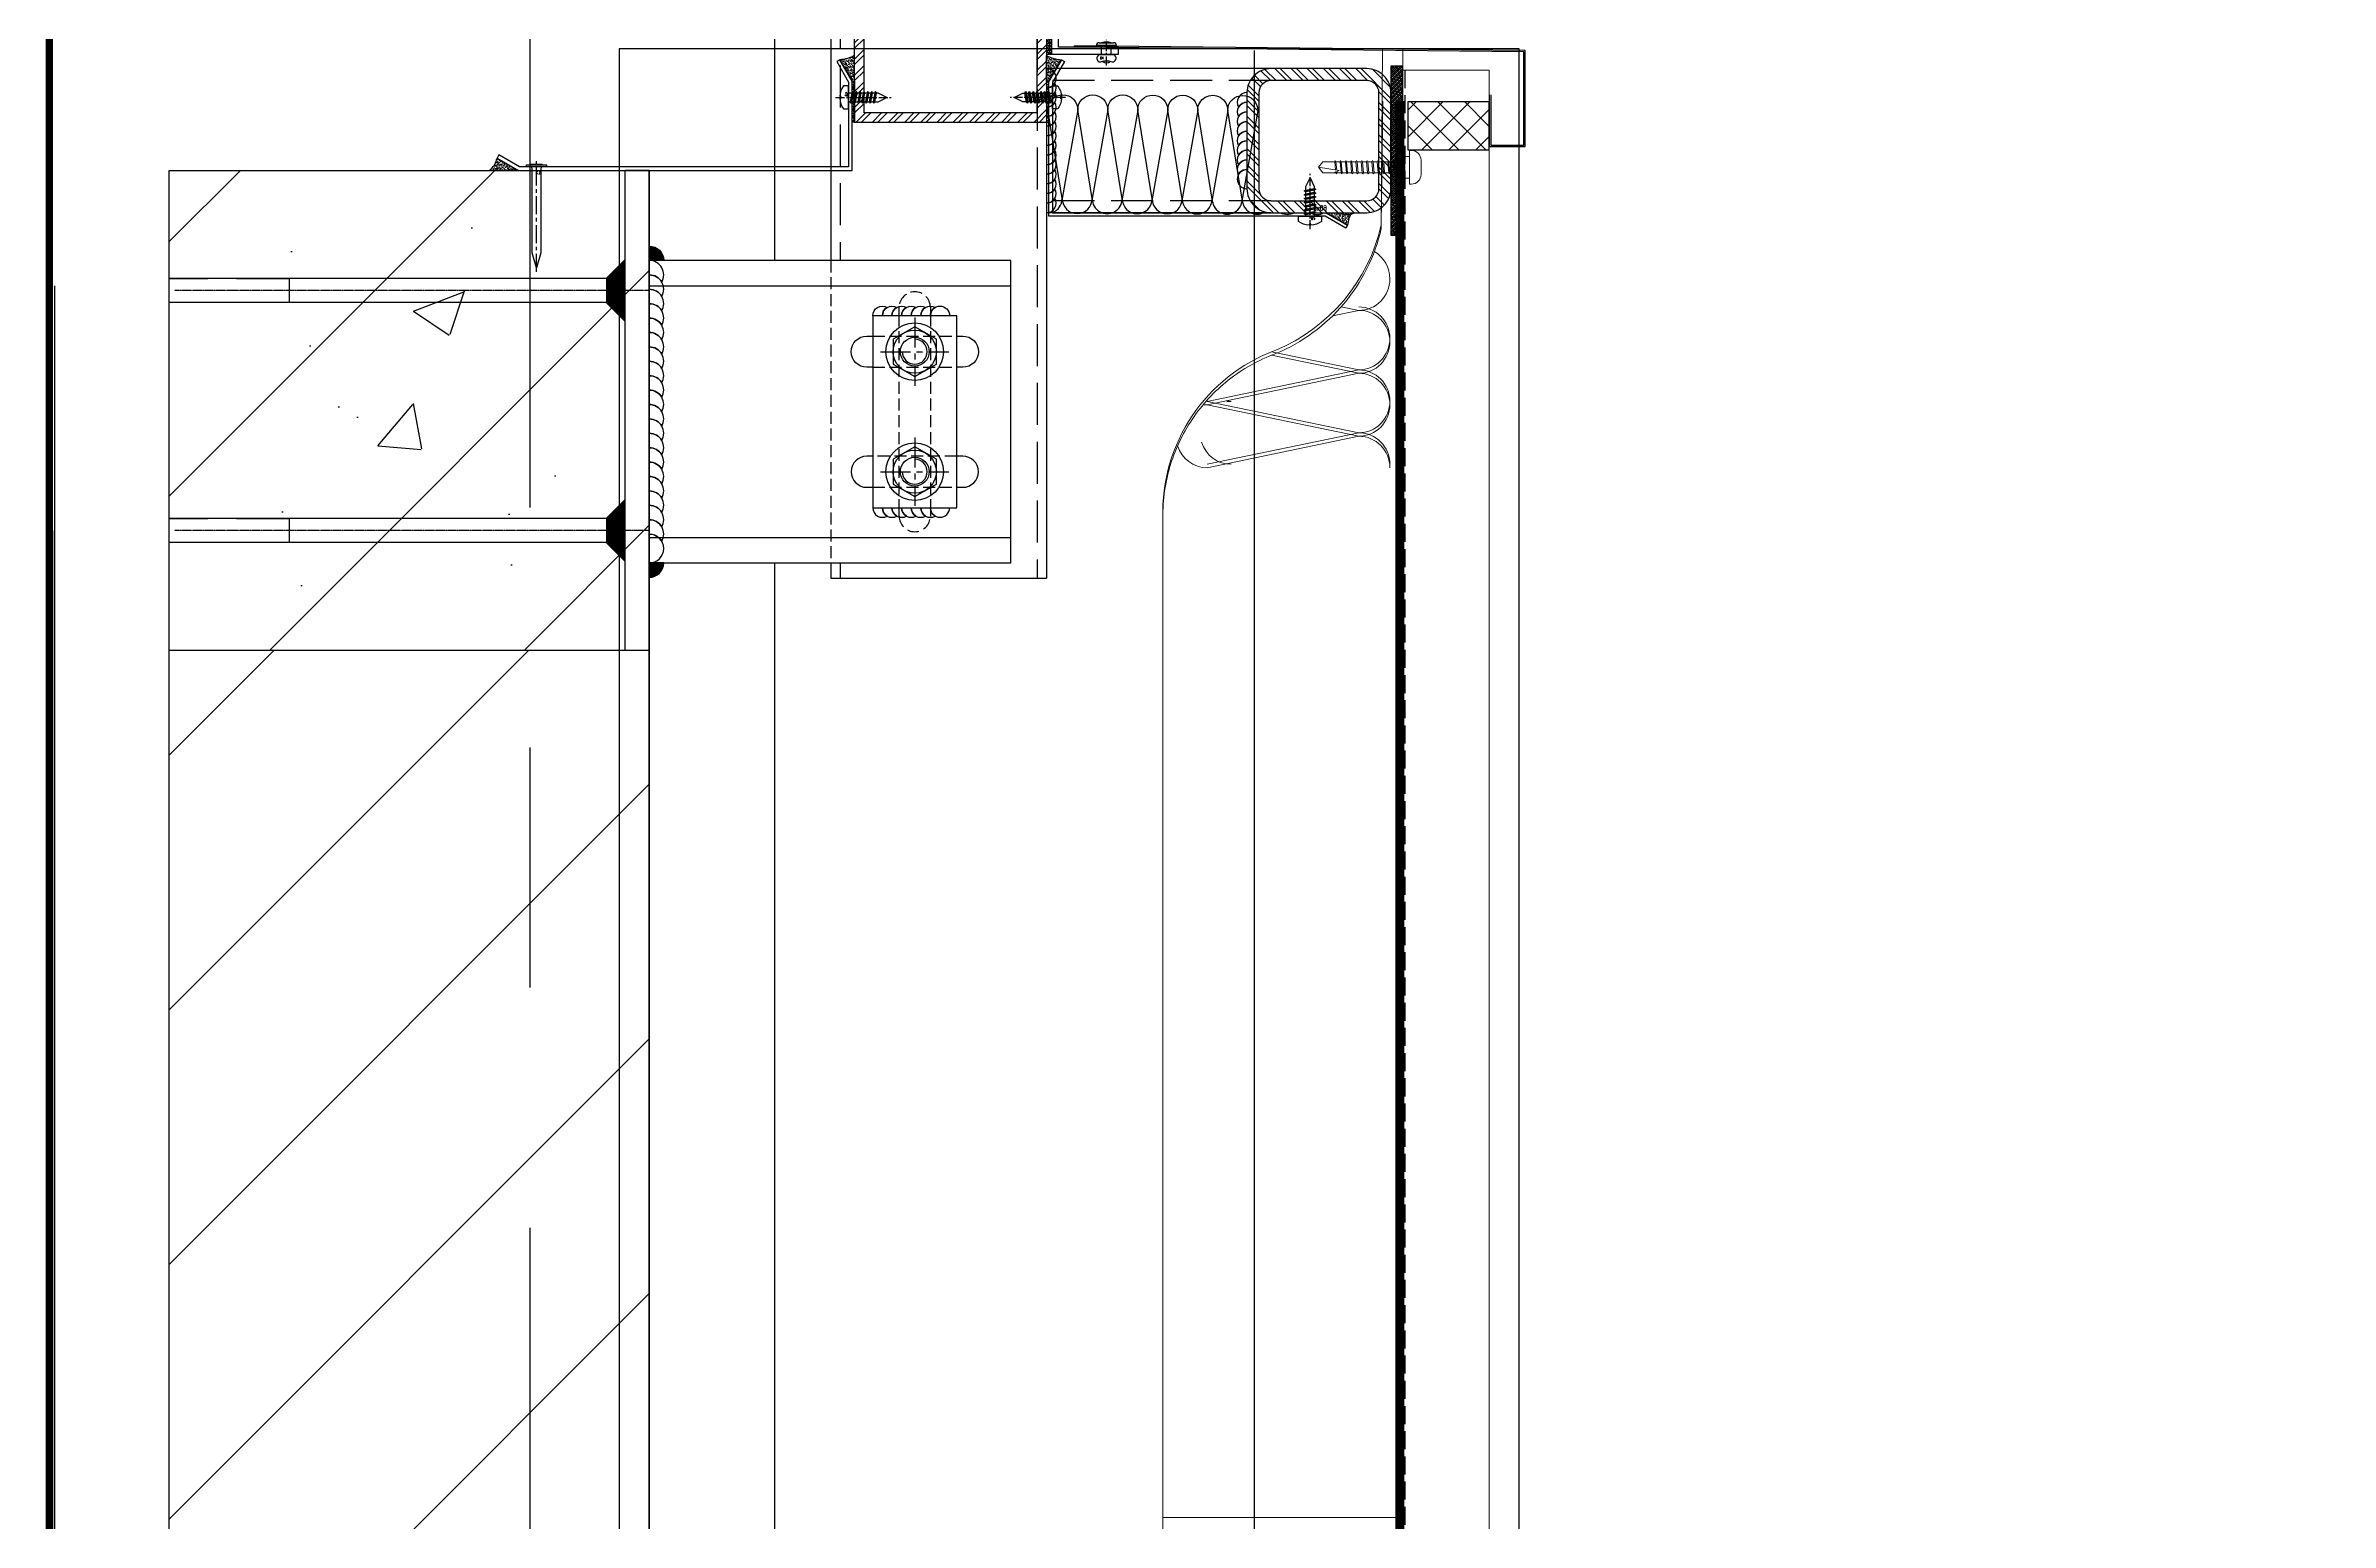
# Model space of a CAD drawing. Extents: x 220580 to 2027826, y -309201 to 71987.
# Drawn here: x 1063598 to 1064550, y -177090 to -176474 of the extents above; entities that cross this region are included whole.
import ezdxf
from ezdxf.enums import TextEntityAlignment as Align
from ezdxf.xclip import XClip

# ---------------------------------------------------------------- set-up
doc = ezdxf.new("R2010")
doc.units = 0
for name, pattern in [('CENTER', [2, 1.25, -0.25, 0.25, -0.25]), ('ZN-CENTER', [2, 1.25, -0.25, 0.25, -0.25]), ('ZN-DASH', [0.35, 0.25, -0.1])]:
    doc.linetypes.add(name, pattern=pattern)
for name, color, linetype in [('!ZN1-填充-8', 8, 'Continuous'), ('!ZN1-标注-173', 173, 'Continuous'), ('!ZN3-不锈钢板幕墙-7', 7, 'Continuous'), ('!ZN4-焊缝-8', 8, 'Continuous'), ('!ZN4-辅助材料-1', 1, 'Continuous'), ('!ZN4-配件-11', 11, 'Continuous'), ('!ZN5-钢材投影-40', 40, 'Continuous'), ('!ZN5-钢材断面-2', 2, 'Continuous'), ('!ZN5-铝材投影-112', 112, 'Continuous'), ('!ZN5-铝材断面-6', 6, 'Continuous'), ('!ZN6-虚线-8', 8, 'ZN-DASH'), ('!ZN6-轴线-1', 1, 'ZN-CENTER'), ('0_SEALING', 40, 'Continuous'), ('1 轴线 辅助线', 1, 'CENTER'), ('11紧固件', 11, 'Continuous'), ('20剖面图$0$A-LIN-V', 9, 'Continuous'), ('20剖面图$0$AS-COLN', 6, 'Continuous'), ('20剖面图$0$AS-WALL', 40, 'Continuous'), ('20剖面图$0$PUB_HATCH', 8, 'Continuous'), ('2钢材断面', 2, 'Continuous'), ('40钢材投影', 40, 'Continuous'), ('4玻璃幕墙', 4, 'Continuous'), ('A_Hatch', 8, 'Continuous'), ('ALT_CEN-0-30', 1, 'CENTER'), ('DIM', 173, 'Continuous'), ('Fill', 8, 'Continuous'), ('焊缝', 8, 'Continuous')]:
    doc.layers.add(name, color=color, linetype=linetype)
for name, color, linetype, lineweight in [('0_FLASHING', 6, 'Continuous', 25), ('0_SCREW RIVET', 4, 'Continuous', 15), ('彩钢板', 6, 'Continuous', 15), ('防火岩棉', 252, 'Continuous', 13)]:
    doc.layers.add(name, color=color, linetype=linetype, lineweight=lineweight)
doc.layers.add('0_INSULATION', color=252, linetype='Continuous', lineweight=9, transparency=0.2)
doc.layers.add('@ZN-型材编号（非打印层）', color=8, linetype='Continuous', plot=False)
doc.styles.add('DHTEXT-1', font='ROMANS.shx', dxfattribs={"width": 0.7, "bigfont": 'CHINESE.shx'})
doc.dimstyles.new('ZN3', dxfattribs={"dimscale": 3, "dimtxt": 2.5, "dimasz": 1.5, "dimexe": 1, "dimexo": 2, "dimgap": 0.9, "dimtad": 1, "dimdec": 0, "dimdsep": 46, "dimtxsty": 'DHTEXT-1', "dimblk": 'ARCHTICK', "dimcen": 2.5, "dimclrd": 173, "dimclre": 173, "dimclrt": 7, "dimazin": 2, "dimtfac": 1, "dimtix": 1, "dimtmove": 2, "dimatfit": 3, "dimfxl": 0, "dimarcsym": 0})
pattern_1 = [(37.5, (7.38, -16680.3946), (-0.0314967, 0.9634119), [0, -0.76, 0, -0.85, 0, -0.8125]), (7.5, (7.38, -16680.3946), (0.8848884, 1.411073), [0, -0.41, 0, -0.685, 0, -0.2625]), (327.5, (6.765, -16680.3946), (1.557071, 0.0028295), [0, -0.25, 0, -0.9, 0, -1.175]), (317.5, (6.765, -16680.3946), (1.503063, 0.438838), [0, -0.125, 0, -0.59, 0, -0.675])]
pattern_2 = [(7e-15, (133.3801, -16703.1011), (0, 1.5), []), (60, (133.3801, -16703.1011), (-1.299038, 0.75), []), (120, (133.3801, -16703.1011), (-1.299038, -0.75), [])]

# ---------------------------------------------------------------- blocks, each defined once
blk = doc.blocks.new('_ArchTick')
at = {"color": 0, "linetype": 'ByBlock', "const_width": 0.4}
blk.add_lwpolyline([(-0.5, -0.5), (0.5, 0.5)], dxfattribs=at)
blk = doc.blocks.new('*D640')
at = {"layer": 'Defpoints', "color": 0, "ltscale": 30, "transparency": 16777216}
for p in [(1064405.91, -176476.43), (1065397.01, -176476.43), (1064405.91, -177676.43)]:
    blk.add_point(p, dxfattribs=at)
at = {"layer": 'DIM', "color": 173, "linetype": 'ByBlock', "lineweight": -2, "ltscale": 30, "transparency": 16777216}
for p, q in [((1065397.01, -176476.43), (1065397.01, -176176.43)), ((1064805.91, -176476.43), (1065597.01, -176476.43)), ((1065397.01, -177676.43), (1065397.01, -176476.43)), ((1064805.91, -177676.43), (1065597.01, -177676.43)), ((1065397.01, -177676.43), (1065397.01, -177976.43))]:
    blk.add_line(p, q, dxfattribs=at)
at = {"layer": 'DIM', "color": 173, "lineweight": -2, "ltscale": 30, "transparency": 16777216, "xscale": 300, "yscale": 300, "zscale": 300}
for p, rotation in [((1065397.01, -176476.43), 270), ((1065397.01, -177676.43), 90)]:
    blk.add_blockref('_ArchTick', p, dxfattribs=dict(at, rotation=rotation))
at = {"layer": 'DIM', "color": 7, "ltscale": 30, "transparency": 16777216, "insert": (1064967.01, -177076.43), "char_height": 500, "attachment_point": 5, "rotation": 90, "style": 'DHTEXT-1'}
blk.add_mtext('1200', dxfattribs=at)
blk = doc.blocks.new('*D641')
at = {"layer": 'Defpoints', "color": 0, "ltscale": 30, "transparency": 16777216}
for p in [(1064202.06, -175276.43), (1065397.01, -175276.43), (1064202.06, -176476.43)]:
    blk.add_point(p, dxfattribs=at)
at = {"layer": 'DIM', "color": 173, "linetype": 'ByBlock', "lineweight": -2, "ltscale": 30, "transparency": 16777216}
for p, q in [((1065397.01, -175276.43), (1065397.01, -174976.43)), ((1064602.06, -175276.43), (1065597.01, -175276.43)), ((1065397.01, -176476.43), (1065397.01, -175276.43)), ((1064602.06, -176476.43), (1065597.01, -176476.43)), ((1065397.01, -176476.43), (1065397.01, -176776.43))]:
    blk.add_line(p, q, dxfattribs=at)
at = {"layer": 'DIM', "color": 173, "lineweight": -2, "ltscale": 30, "transparency": 16777216, "xscale": 300, "yscale": 300, "zscale": 300}
for p, rotation in [((1065397.01, -175276.43), 270), ((1065397.01, -176476.43), 90)]:
    blk.add_blockref('_ArchTick', p, dxfattribs=dict(at, rotation=rotation))
at = {"layer": 'DIM', "color": 7, "ltscale": 30, "transparency": 16777216, "insert": (1064967.01, -175876.43), "char_height": 500, "attachment_point": 5, "rotation": 90, "style": 'DHTEXT-1'}
blk.add_mtext('1200', dxfattribs=at)
blk = doc.blocks.new('$紧固件$00000145')
at = {"layer": '0_SCREW RIVET'}
for p, q in [((-1.72, 9.4), (-1.72, 7.22)), ((-1.72, 6.71), (-1.72, 5.01)), ((-1.72, 4.51), (-1.72, 2.8)), ((-1.72, 2.3), (-1.72, 0.59)), ((-1.72, 0.09), (-1.72, -1.62)), ((2.78, 9.4), (2.78, 7.61)), ((2.78, 7.11), (2.78, 5.4)), ((2.78, 4.9), (2.78, 3.19)), ((2.78, 2.69), (2.78, 0.99)), ((2.78, 0.48), (2.78, -1.22)), ((-1.72, -2.12), (-1.72, -3.83)), ((-1.72, -4.33), (-1.72, -6.03)), ((-1.72, -6.54), (-1.72, -8.24)), ((-1.72, -8.74), (-1.72, -10.45)), ((2.78, -1.72), (2.78, -3.43)), ((2.78, -3.93), (2.78, -5.64)), ((2.78, -6.14), (2.78, -7.85)), ((2.78, -8.35), (2.78, -10.06)), ((-1.72, -10.95), (-1.72, -12.66)), ((-1.72, -13.16), (-1.72, -14.87)), ((-1.72, -15.37), (-1.72, -17.08)), ((-1.72, -17.58), (-1.72, -19.28)), ((2.78, -10.56), (2.78, -12.26)), ((2.78, -12.77), (2.78, -14.47)), ((2.78, -14.97), (2.78, -16.68)), ((2.78, -17.18), (2.78, -18.89)), ((-1.72, -19.79), (-1.72, -24.8)), ((-1.72, -24.8), (0.53, -26.6)), ((0.53, -26.6), (2.78, -24.8)), ((2.78, -19.39), (2.78, -24.8))]:
    blk.add_line(p, q, dxfattribs=at)
blk.add_lwpolyline([(-6.47, 12.14, -0.414214), (-2.47, 16.14), (3.53, 16.14, -0.414214), (7.53, 12.14), (7.53, 12.15), (7.53, 11.4), (-6.47, 11.4), (-6.47, 12.15)], format="xyb", close=True, dxfattribs=at)
for points in [[(-3.97, 11.4), (5.03, 11.4), (5.03, 9.4), (-3.97, 9.4)], [(-1.72, 6.71), (2.78, 7.11), (3.28, 7.4), (2.78, 7.61), (-1.72, 7.22), (-2.22, 6.92)], [(-1.72, 4.51), (2.78, 4.9), (3.28, 5.19), (2.78, 5.4), (-1.72, 5.01), (-2.22, 4.71)], [(-1.72, 2.3), (2.78, 2.69), (3.28, 2.99), (2.78, 3.19), (-1.72, 2.8), (-2.22, 2.5)], [(-1.72, 0.09), (2.78, 0.48), (3.28, 0.78), (2.78, 0.99), (-1.72, 0.59), (-2.22, 0.3)], [(-1.72, -2.12), (2.78, -1.72), (3.28, -1.43), (2.78, -1.22), (-1.72, -1.62), (-2.22, -1.91)], [(-1.72, -4.33), (2.78, -3.93), (3.28, -3.64), (2.78, -3.43), (-1.72, -3.83), (-2.22, -4.12)], [(-1.72, -6.54), (2.78, -6.14), (3.28, -5.85), (2.78, -5.64), (-1.72, -6.03), (-2.22, -6.33)], [(-1.72, -8.74), (2.78, -8.35), (3.28, -8.06), (2.78, -7.85), (-1.72, -8.24), (-2.22, -8.54)], [(-1.72, -10.95), (2.78, -10.56), (3.28, -10.26), (2.78, -10.06), (-1.72, -10.45), (-2.22, -10.75)], [(-1.72, -13.16), (2.78, -12.77), (3.28, -12.47), (2.78, -12.26), (-1.72, -12.66), (-2.22, -12.95)], [(-1.72, -15.37), (2.78, -14.97), (3.28, -14.68), (2.78, -14.47), (-1.72, -14.87), (-2.22, -15.16)], [(-1.72, -17.58), (2.78, -17.18), (3.28, -16.89), (2.78, -16.68), (-1.72, -17.08), (-2.22, -17.37)]]:
    blk.add_lwpolyline(points, close=True, dxfattribs=at)
for points in [[(1.71, -18.98), (-1.72, -19.28), (-2.22, -19.58), (-1.72, -19.79), (1.63, -19.49)], [(0.53, -26.6), (1.87, -17.97), (2.51, -19.41), (2.48, -19.44), (2.78, -19.9)], [(2.3, -18.93), (2.78, -18.89), (3.28, -19.1), (2.78, -19.39), (2.5, -19.42)]]:
    blk.add_lwpolyline(points, dxfattribs=at)
blk = doc.blocks.new('*U594')
at = {"color": 0, "linetype": 'CENTER', "ltscale": 3}
blk.add_line((8.29, 0), (-2.45, 0), dxfattribs=at)
at = {"linetype": 'ByBlock', "lineweight": -2, "ltscale": 10}
for p, q in [((-1.2, -3), (-1.2, 3)), ((0, 4.2), (0, -4.2)), ((3.78, 2), (0, 2)), ((3.78, 2.5), (3.78, -2.5)), ((3.78, -2), (0, -2))]:
    blk.add_line(p, q, dxfattribs=at)
for centre, radius, start, end in [((4.42, 0), 5.96, 160.39505, 199.60495), ((0, 3), 1.2, 90, 180), ((5.28, 2.5), 1.5, 348.44804, 180), ((14.45, 0), 8, 164.33085, 195.66915), ((4.47, 0), 2.67, 323.22662, 36.78433), ((0, -3), 1.2, 180, 270), ((5.28, -2.5), 1.5, 180, 11.55196)]:
    blk.add_arc(centre, radius, start, end, dxfattribs=at)
at = {"layer": 'Defpoints', "color": 0, "ltscale": 10, "style": 'DHTEXT-1', "width": 0.7}
blk.add_text('D4', height=1, rotation=90, dxfattribs=at).set_placement((5.65, -1.85), align=Align.CENTER)
blk = doc.blocks.new('20250822090122')
at = {"layer": 'A_Hatch'}
h = blk.add_hatch(dxfattribs=at)
h.set_pattern_fill('ANSI32', color=256)
h.set_pattern_definition([(45, (-80, -40), (-3.3676, 3.3676), []), (45, (-77.755, -40), (-3.3676, 3.3676), [])])
h.paths.add_polyline_path([(0, 40), (-80, 40), (-80, -40), (0, -40)])
h.paths.add_polyline_path([(-4, 36), (-4, -36), (-76, -36), (-76, 36)], flags=16)
at = {"layer": '2钢材断面'}
for points in [[(-80, 40), (0, 40), (0, -40), (-80, -40)], [(-76, 36), (-4, 36), (-4, -36), (-76, -36)]]:
    blk.add_lwpolyline(points, close=True, dxfattribs=at)
blk = doc.blocks.new('20200306093546', base_point=(29869.44, 42689.6))
at = {"layer": '!ZN1-填充-8'}
h = blk.add_hatch(dxfattribs=at)
h.set_pattern_fill('ANSI36', color=256, angle=-270, style=0)
h.set_pattern_definition([(135, (29867.4445, 42689.1023), (-3.086963, 0.841899), [3.96875, -0.79375, 0, -0.79375])])
edge = h.paths.add_edge_path()
edge.add_line((29867.44, 42689.1), (29867.44, 42693.6))
edge.add_arc((29867.94, 42689.1), 0.5, 90, 180, ccw=False)
edge.add_line((29867.94, 42689.6), (29870.94, 42689.6))
edge.add_arc((29870.94, 42690.1), 0.5, 270, 360)
edge.add_line((29871.44, 42690.1), (29871.44, 42693.1))
edge.add_arc((29871.94, 42693.1), 0.5, 89.99859, 179.99859, ccw=False)
edge.add_arc((29868.27, -498209.81), 540903.41, 89.9996103, 90.000087)
at = {"layer": '!ZN4-辅助材料-1', "ltscale": 15}
blk.add_arc((29868.27, -498209.81), 540903.41, 89.9996103, 90.000087, dxfattribs=at)
blk = doc.blocks.new('A$C127fa938')
at = {"layer": '!ZN1-标注-173', "ltscale": 15, "rotation": 90}
blk.add_blockref('20200306093546', (-31, 2), dxfattribs=at)
blk = doc.blocks.new('*U593')
at = {"layer": '0_INSULATION'}
for p, q in [((114761.39, -53978.93), (114792.96, -53985.48)), ((114792.96, -53985.48), (114764.45, -53991.41)), ((114766.55, -53993.11), (114792.96, -53998.59)), ((114792.96, -53998.59), (114781.19, -54001.04)), ((114792.98, -54103.48), (114787.53, -54104.61)), ((114789.32, -54102.72), (114792.98, -54103.48)), ((114774.8, -54112.82), (114792.98, -54116.59)), ((114792.98, -54116.59), (114761.42, -54123.15)), ((114761.42, -54123.15), (114792.98, -54129.7)), ((114792.98, -54129.7), (114761.42, -54136.27))]:
    blk.add_line(p, q, dxfattribs=at)
blk.add_lwpolyline([(114802.18, -53909.33), (114802.18, -54648.34), (114752.18, -54648.34), (114752.18, -54147.49, -0.323318), (114775.68, -54112.49, 0.242761), (114797.68, -54086.41), (114798.06, -54026.96, 0.256774), (114775.68, -53998.09, -0.323318), (114752.18, -53963.09), (114752.18, -53909.33)], format="xyb", close=True, dxfattribs=at)
at = {"layer": '0_INSULATION', "extrusion": (0, 0, -1)}
for centre, start_param, end_param in [((114761.39, -53985.49), 5.406397, 6.283185), ((114792.95, -53978.93), 1.570796, 3.141593), ((114792.96, -53992.04), 0, 1.570796), ((114792.96, -53992.04), 1.570796, 3.141593), ((114792.96, -54005.15), 0, 1.570796), ((114792.96, -54005.15), 1.570796, 3.141593), ((114792.96, -54018.26), 0, 1.570796), ((114792.96, -54018.26), 1.570796, 2.416555), ((114792.98, -54096.93), 0.524657, 1.570796), ((114792.98, -54096.93), 1.570796, 3.141593), ((114792.98, -54110.04), 0, 1.570796), ((114792.98, -54110.04), 1.570796, 3.141593), ((114792.98, -54123.15), 0, 1.570796), ((114761.42, -54129.71), 6.139662, 6.283185), ((114761.41, -54116.6), 3.141593, 3.269368), ((114792.98, -54123.15), 1.570796, 3.141593), ((114792.98, -54136.26), 0, 1.570796), ((114761.42, -54129.71), 3.141593, 4.407145)]:
    blk.add_ellipse(centre, major_axis=(0, 6.56), ratio=0.988253, start_param=start_param, end_param=end_param, dxfattribs=at)
blk = doc.blocks.new('*U2096')
at = {"color": 0, "linetype": 'CENTER', "ltscale": 3}
blk.add_line((-5.42, 0), (17.71, 0), dxfattribs=at)
at = {"linetype": 'ByBlock', "ltscale": 10}
for p, q in [((0, 1.79), (12.38, 1.79)), ((0.98, 2.4), (1.66, -2.4)), ((2.58, 2.4), (3.26, -2.4)), ((4.18, 2.4), (4.86, -2.4)), ((5.78, 2.4), (6.46, -2.4)), ((7.38, 2.4), (8.06, -2.4)), ((8.98, 2.4), (9.66, -2.4)), ((10.58, 2.4), (11.26, -2.4)), ((12.38, 1.79), (16, 0)), ((16, 0), (12.38, -1.79)), ((12.38, -1.79), (0, -1.79))]:
    blk.add_line(p, q, dxfattribs=at)
blk.add_lwpolyline([(-3.3, 0.4), (-3.69, 0.4, -0.147478), (-2.14, 4.75), (0, 4.75), (0, -4.75), (-2.14, -4.75, -0.147478), (-3.69, -0.4), (-3.3, -0.4)], format="xyb", close=True, dxfattribs=at)
for points in [[(1.3, -1.79), (0.63, 1.79), (0.98, 2.4), (1.33, 1.79), (2.01, -1.79), (1.66, -2.4)], [(2.9, -1.79), (2.23, 1.79), (2.58, 2.4), (2.93, 1.79), (3.61, -1.79), (3.26, -2.4)], [(4.5, -1.79), (3.83, 1.79), (4.18, 2.4), (4.53, 1.79), (5.21, -1.79), (4.86, -2.4)], [(6.1, -1.79), (5.43, 1.79), (5.78, 2.4), (6.13, 1.79), (6.81, -1.79), (6.46, -2.4)], [(7.7, -1.79), (7.03, 1.79), (7.38, 2.4), (7.73, 1.79), (8.41, -1.79), (8.06, -2.4)], [(9.3, -1.79), (8.63, 1.79), (8.98, 2.4), (9.33, 1.79), (10.01, -1.79), (9.66, -2.4)], [(10.9, -1.79), (10.23, 1.79), (10.58, 2.4), (10.93, 1.79), (11.61, -1.79), (11.26, -2.4)]]:
    blk.add_lwpolyline(points, close=True, dxfattribs=at)
at = {"layer": 'Defpoints', "color": 0, "ltscale": 10, "style": 'DHTEXT-1', "width": 0.7}
blk.add_text('4.8', height=1, rotation=90, dxfattribs=at).set_placement((-0.49, -1.36), align=Align.CENTER)
blk = doc.blocks.new('方管钢60x5')
at = {"layer": 'Fill'}
h = blk.add_hatch(dxfattribs=at)
h.set_pattern_fill('ANSI32', color=8, scale=0.5, style=0)
h.set_pattern_definition([(45, (-2913.3746, -800.701), (-3.367596, 3.367596), []), (45, (-2911.1295, -800.701), (-3.367596, 3.367596), [])])
edge = h.paths.add_edge_path(flags=16)
edge.add_line((-20, 25), (20, 25))
edge.add_arc((20, 20), 5, 0, 90, ccw=False)
edge.add_line((25, 20), (25, -20))
edge.add_arc((20, -20), 5, 270, 360, ccw=False)
edge.add_line((20, -25), (-20, -25))
edge.add_arc((-20, -20), 5, 180, 270, ccw=False)
edge.add_line((-25, -20), (-25, 20))
edge.add_arc((-20, 20), 5, 90, 180, ccw=False)
edge = h.paths.add_edge_path()
edge.add_line((-20, 30), (20, 30))
edge.add_arc((20, 20), 10, 0, 90, ccw=False)
edge.add_line((30, 20), (30, -20))
edge.add_arc((20, -20), 10, 270, 360, ccw=False)
edge.add_line((20, -30), (-20, -30))
edge.add_arc((-20, -20), 10, 180, 270, ccw=False)
edge.add_line((-30, -20), (-30, 20))
edge.add_arc((-20, 20), 10, 90, 180, ccw=False)
for points in [[(-20, 30), (20, 30, -0.414214), (30, 20), (30, -20, -0.414214), (20, -30), (-20, -30, -0.414214), (-30, -20), (-30, 20, -0.414214)], [(-20, 25), (20, 25, -0.414214), (25, 20), (25, -20, -0.414214), (20, -25), (-20, -25, -0.414214), (-25, -20), (-25, 20, -0.414214)]]:
    blk.add_lwpolyline(points, format="xyb", close=True)
at = {"layer": '@ZN-型材编号（非打印层）', "style": 'DHTEXT-1', "width": 0.7}
blk.add_text('60x5', height=2, dxfattribs=at).set_placement((-0.51, -28.04), align=Align.MIDDLE_CENTER)
blk = doc.blocks.new('*U1980')
at = {"layer": '!ZN5-钢材断面-2'}
blk.add_blockref('方管钢60x5', (0, 0), dxfattribs=at)
blk = doc.blocks.new('A$Cec10f56f')
at = {"layer": '!ZN1-填充-8'}
h = blk.add_hatch(color=252, dxfattribs=at)
h.dxf.hatch_style = 1
h.paths.add_polyline_path([(10, 55), (10, 62.94), (18.01, 55)])
h = blk.add_hatch(color=252, dxfattribs=at)
h.dxf.hatch_style = 1
h.paths.add_polyline_path([(18.01, 55), (18.01, 45), (10, 45), (10, 55)])
h = blk.add_hatch(color=252, dxfattribs=at)
h.dxf.hatch_style = 1
h.paths.add_polyline_path([(10, 45), (10, 37.06), (18.01, 45)])
h = blk.add_hatch(color=252, dxfattribs=at)
h.dxf.hatch_style = 1
h.paths.add_polyline_path([(10, -45), (10, -37.06), (18.01, -45)])
h = blk.add_hatch(color=252, dxfattribs=at)
h.dxf.hatch_style = 1
h.paths.add_polyline_path([(18.01, -45), (18.01, -55), (10, -55), (10, -45)])
h = blk.add_hatch(color=252, dxfattribs=at)
h.dxf.hatch_style = 1
h.paths.add_polyline_path([(10, -55), (10, -62.94), (18.01, -55)])
at = {"layer": '2钢材断面'}
for p, q in [((0, 100), (10, 100)), ((0, 100), (0, -100)), ((10, 100), (10, 45)), ((10, 45), (10, -44)), ((10, -44), (10, -100)), ((0, -100), (10, -100))]:
    blk.add_line(p, q, dxfattribs=at)
at = {"layer": '40钢材投影'}
for p, q in [((18.01, 55), (10, 62.94)), ((10, 55), (200, 55)), ((200, 55), (200, 45)), ((10, 45), (200, 45)), ((18.01, 45), (10, 37.06)), ((18.01, -45), (10, -37.06)), ((10, -45), (200, -45)), ((200, -45), (200, -55)), ((10, -55), (200, -55)), ((18.01, -55), (10, -62.94))]:
    blk.add_line(p, q, dxfattribs=at)
for points in [[(172, 45), (150, 45), (150, 55), (200, 55), (200, 45), (184, 45)], [(172, -55), (150, -55), (150, -45), (200, -45), (200, -55), (184, -55)]]:
    blk.add_lwpolyline(points, dxfattribs=at)
at = {"layer": 'ALT_CEN-0-30', "ltscale": 0.3}
for p, q in [((0, 50), (197.81, 50)), ((0, -50), (197.81, -50))]:
    blk.add_line(p, q, dxfattribs=at)
blk = doc.blocks.new('*U591')
at = {"linetype": 'ZN-DASH', "ltscale": 20}
blk.add_wipeout([(-150.6, -63), (0, -63), (0, 63), (-150.6, 63)], dxfattribs=at).dxf.layer = '!ZN6-虚线-8'
at = {"layer": '!ZN4-焊缝-8', "ltscale": 0.1}
h = blk.add_hatch(color=256, dxfattribs=at)
edge = h.paths.add_edge_path()
edge.add_line((-144.6, 63), (-150.6, 63))
edge.add_line((-150.6, 63), (-150.6, 69))
edge.add_arc((-150.6, 63), 6, 0, 90, ccw=False)
h = blk.add_hatch(color=256, dxfattribs=at)
edge = h.paths.add_edge_path()
edge.add_line((-144.6, -63), (-150.6, -63))
edge.add_line((-150.6, -63), (-150.6, -69))
edge.add_arc((-150.6, -63), 6, 270, 360)
for points in [[(-144.6, 63), (-150.6, 63), (-150.6, 69, -0.414214)], [(-144.6, -63), (-150.6, -63), (-150.6, -69, 0.414214)]]:
    blk.add_lwpolyline(points, format="xyb", close=True, dxfattribs=at)
at = {"layer": '!ZN4-焊缝-8', "color": 8, "ltscale": 20}
blk.add_lwpolyline([(-150.6, -63, 1), (-150.6, -51, -0.267949), (-145.4, -54, 0.57735), (-150.6, -45, -0.267949), (-145.4, -48, 0.57735), (-150.6, -39, -0.267949), (-145.4, -42, 0.57735), (-150.6, -33, -0.267949), (-145.4, -36, 0.57735), (-150.6, -27, -0.267949), (-145.4, -30, 0.57735), (-150.6, -21, -0.267949), (-145.4, -24, 0.57735), (-150.6, -15, -0.267949), (-145.4, -18, 0.57735), (-150.6, -9, -0.267949), (-145.4, -12, 0.57735), (-150.6, -3, -0.267949), (-145.4, -6, 0.57735), (-150.6, 3, -0.267949), (-145.4, 0, 0.57735), (-150.6, 9, -0.267949), (-145.4, 6, 0.57735), (-150.6, 15, -0.267949), (-145.4, 12, 0.57735), (-150.6, 21, -0.267949), (-145.4, 18, 0.57735), (-150.6, 27, -0.267949), (-145.4, 24, 0.57735), (-150.6, 33, -0.267949), (-145.4, 30, 0.57735), (-150.6, 39, -0.267949), (-145.4, 36, 0.57735), (-150.6, 45, -0.267949), (-145.4, 42, 0.57735), (-150.6, 51, -0.267949), (-145.4, 48, 0.57735), (-150.6, 57, -0.267949), (-145.4, 54, 0.57735), (-150.6, 63)], format="xyb", dxfattribs=at)
at = {"layer": '!ZN4-焊缝-8', "ltscale": 0.1}
for points in [[(-57.5, 40, -0.57735), (-51.5, 43.46, 0.267949), (-53.5, 40, -0.57735), (-47.5, 43.46, 0.267949), (-49.5, 40, -0.57735), (-43.5, 43.46, 0.267949), (-45.5, 40, -0.57735), (-39.5, 43.46, 0.267949), (-41.5, 40, -0.57735), (-35.5, 43.46, 0.267949), (-37.5, 40, -0.57735), (-31.5, 43.46, 0.267949), (-33.5, 40, -1), (-25.5, 40, -1)], [(-57.5, -40, 0.57735), (-51.5, -43.46, -0.267949), (-53.5, -40, 0.57735), (-47.5, -43.46, -0.267949), (-49.5, -40, 0.57735), (-43.5, -43.46, -0.267949), (-45.5, -40, 0.57735), (-39.5, -43.46, -0.267949), (-41.5, -40, 0.57735), (-35.5, -43.46, -0.267949), (-37.5, -40, 0.57735), (-31.5, -43.46, -0.267949), (-33.5, -40, 1), (-25.5, -40, 1)]]:
    blk.add_lwpolyline(points, format="xyb", dxfattribs=at)
at = {"layer": '!ZN4-配件-11', "linetype": 'ByBlock', "ltscale": 10}
for points in [[(-31, 30.2), (-40, 35.39), (-49, 30.2), (-49, 19.8), (-40, 14.61), (-31, 19.8)], [(-31, -19.8), (-40, -14.61), (-49, -19.8), (-49, -30.2), (-40, -35.39), (-31, -30.2)]]:
    blk.add_lwpolyline(points, close=True, dxfattribs=at)
for centre, radius in [((-40, 25), 12), ((-40, 25), 9), ((-40, 25), 6), ((-40, -25), 12), ((-40, -25), 9), ((-40, -25), 6)]:
    blk.add_circle(centre, radius, dxfattribs=at)
for centre in [(-40, 25), (-40, -25)]:
    blk.add_arc(centre, 5.19, 180, 90, dxfattribs=at)
at = {"layer": '!ZN5-钢材投影-40'}
for p, q in [((-150.6, 52.44), (0, 52.44)), ((-150.6, -52.44), (0, -52.44))]:
    blk.add_line(p, q, dxfattribs=at)
for points in [[(-150.6, -63), (0, -63), (0, 63), (-150.6, 63)], [(-57.5, -40), (-22.5, -40), (-22.5, 40), (-57.5, 40), (-57.5, -40)]]:
    blk.add_lwpolyline(points, close=True, dxfattribs=at)
for points in [[(-57.5, 18.5), (-60, 18.5, -1), (-60, 31.5), (-57.5, 31.5)], [(-22.5, 31.5), (-20, 31.5, -1), (-20, 18.5), (-22.5, 18.5)], [(-57.5, -18.5), (-60, -18.5, 1), (-60, -31.5), (-57.5, -31.5)], [(-22.5, -31.5), (-20, -31.5, 1), (-20, -18.5), (-22.5, -18.5)]]:
    blk.add_lwpolyline(points, format="xyb", dxfattribs=at)
at = {"layer": '!ZN6-虚线-8', "linetype": 'ZN-DASH', "ltscale": 20}
for p, q in [((-75, 63), (-75, -63)), ((-57.5, 31.5), (-22.5, 31.5)), ((-57.5, 18.5), (-22.5, 18.5)), ((-22.5, -18.5), (-57.5, -18.5)), ((-57.5, -31.5), (-22.5, -31.5))]:
    blk.add_line(p, q, dxfattribs=at)
blk.add_lwpolyline([(-33.5, 40.5), (-33.5, -41.5), (-33.5, -43.5, -1), (-46.5, -43.5), (-46.5, -41.5), (-46.5, 40.5), (-46.5, 43.5, -1), (-33.5, 43.5)], format="xyb", close=True, dxfattribs=at)
at = {"layer": '!ZN6-轴线-1', "color": 1, "linetype": 'ZN-CENTER', "ltscale": 10}
for p, q in [((-40, 39.27), (-40, 10.73)), ((-54.27, 25), (-25.73, 25)), ((-40, -10.73), (-40, -39.27)), ((-54.27, -25), (-25.73, -25))]:
    blk.add_line(p, q, dxfattribs=at)
blk = doc.blocks.new('*U1916')
at = {"color": 0, "linetype": 'ZN-CENTER', "ltscale": 6}
blk.add_line((43.76, 0), (-2.33, 0), dxfattribs=at)
at = {"linetype": 'ByBlock', "ltscale": 10}
for p, q in [((-1.1, 2.28), (-1.1, -2.28)), ((-0.95, 2.33), (-0.95, -2.33)), ((-0.8, 4.2), (-0.8, -4.2)), ((0, 4.2), (-0.8, 4.2)), ((0, -4.2), (0, 4.2)), ((-0.8, -4.2), (0, -4.2))]:
    blk.add_line(p, q, dxfattribs=at)
blk.add_lwpolyline([(0, -2.52, -0.414214), (0.67, -1.85), (35.87, -1.85), (42, 0), (35.87, 1.85), (0.67, 1.85, -0.414214), (0, 2.52)], format="xyb", dxfattribs=at)
for centre, start, end in [((-1.12, 2.61), 272.99512, 344.36651), ((-1.12, -2.61), 15.63349, 87.00488)]:
    blk.add_arc(centre, 0.329, start, end, dxfattribs=at)
at = {"layer": 'Defpoints', "color": 0, "ltscale": 10, "style": 'DHTEXT-1', "width": 0.7}
blk.add_text('3.7', height=1.125, rotation=90, dxfattribs=at).set_placement((3.09, -0.93), align=Align.CENTER)
blk = doc.blocks.new('A$C6aeb0700')
at = {"layer": '!ZN1-填充-8'}
h = blk.add_hatch(dxfattribs=at)
h.set_pattern_fill('NET3', color=256, scale=0.4, angle=90, style=0)
h.set_pattern_definition([(90, (40212.4693, -35456.697), (-1.27, -1e-17), []), (150, (40212.4693, -35456.697), (-0.635, -1.099852263), []), (210, (40212.4693, -35456.697), (0.635, -1.099852263), [])])
h.paths.add_polyline_path([(215.38, -16476.6), (213.38, -16476.6), (213.38, -16501.6), (215.38, -16501.6)])
h = blk.add_hatch(dxfattribs=at)
h.set_pattern_fill('AR-SAND', color=256, scale=0.5, style=0)
h.set_pattern_definition(pattern_1)
edge = h.paths.add_edge_path()
edge.add_arc((126.43, -16489.53), 14.38, 273.13283, 298.88796, ccw=False)
edge.add_line((127.22, -16503.89), (132.38, -16512.83))
edge.add_line((132.38, -16512.83), (132.38, -16513.15))
edge.add_line((132.38, -16513.15), (133.38, -16513.15))
edge.add_line((133.38, -16513.15), (133.38, -16502.12))
h = blk.add_hatch(dxfattribs=at)
h.set_pattern_fill('AR-SAND', color=256, scale=0.5, style=0)
h.set_pattern_definition(pattern_1)
edge = h.paths.add_edge_path()
edge.add_arc((220.33, -16489.53), 14.38, 241.11204, 266.86717)
edge.add_line((219.54, -16503.89), (214.38, -16512.83))
edge.add_line((214.38, -16512.83), (214.38, -16513.15))
edge.add_line((214.38, -16513.15), (213.38, -16513.15))
edge.add_line((213.38, -16513.15), (213.38, -16502.12))
at = {"layer": '!ZN1-填充-8', "ltscale": 0.1}
h = blk.add_hatch(dxfattribs=at)
h.set_pattern_fill('NET3', color=256, scale=3, style=0)
h.set_pattern_definition(pattern_2)
h.paths.add_polyline_path([(132.38, -16512.83), (133.38, -16512.83), (133.38, -16529.93), (132.38, -16529.93)])
h = blk.add_hatch(dxfattribs=at)
h.set_pattern_fill('NET3', color=256, scale=3, style=0)
h.set_pattern_definition(pattern_2)
h.paths.add_polyline_path([(214.38, -16512.83), (213.38, -16512.83), (213.38, -16529.93), (214.38, -16529.93)])
at = {"layer": '!ZN1-填充-8'}
h = blk.add_hatch(dxfattribs=at)
h.set_pattern_fill('AR-SAND', color=256, scale=0.5, style=0)
h.set_pattern_definition([(37.5, (0.852, -16710.4782), (-0.0314967, 0.963412), [0, -0.76, 0, -0.85, 0, -0.8125]), (7.5, (0.852, -16710.4782), (0.884888, 1.411073), [0, -0.41, 0, -0.685, 0, -0.2625]), (327.5, (0.237, -16710.4782), (1.557071, 0.0028295), [0, -0.25, 0, -0.9, 0, -1.175]), (317.5, (0.237, -16710.4782), (1.503063, 0.438838), [0, -0.125, 0, -0.59, 0, -0.675])])
edge = h.paths.add_edge_path()
edge.add_line((-17.9, -16550), (-6.65, -16550))
edge.add_line((-6.65, -16550), (-15.59, -16544.84))
edge.add_ellipse((-25.82, -16543.36), major_axis=(-7.31, -7.31), ratio=1, start_angle=95.03073, end_angle=126.77179, ccw=False)
h = blk.add_hatch(dxfattribs=at)
h.set_pattern_fill('AR-SAND', color=256, scale=0.5, angle=90, style=0)
h.set_pattern_definition([(127.5, (486.8718, -16752.44925), (-0.963412, -0.0314967), [0, -0.76, 0, -0.85, 0, -0.8125]), (97.5, (486.8718, -16752.4493), (-1.411073, 0.8848884), [0, -0.41, 0, -0.685, 0, -0.2625]), (57.5, (486.8718, -16753.06425), (-0.0028295, 1.557071), [0, -0.25, 0, -0.9, 0, -1.175]), (47.5, (486.8718, -16753.0643), (-0.438838, 1.503063), [0, -0.125, 0, -0.59, 0, -0.675])])
edge = h.paths.add_edge_path()
edge.add_arc((345.97, -16572.33), 7.19, 138.79051, 183.39249)
edge.add_line((338.8, -16572.75), (329.86, -16567.59))
edge.add_line((329.86, -16567.59), (329.54, -16567.59))
edge.add_line((329.54, -16567.59), (332.08, -16567.59))
edge.add_line((332.08, -16567.59), (340.56, -16567.59))
at = {"layer": '0_SEALING'}
h = blk.add_hatch(dxfattribs=at)
h.set_pattern_fill('ANSI37', color=256, scale=5)
h.set_pattern_definition([(45, (-46908.2664, -52105.564), (-5.6126601, 5.6126601), []), (135, (-46908.2664, -52105.564), (-5.6126601, -5.6126601), [])])
h.paths.add_polyline_path([(397.84, -16521.46), (363.84, -16521.46), (363.84, -16541.46), (397.84, -16541.46)])
at = {"layer": '20剖面图$0$PUB_HATCH'}
h = blk.add_hatch(dxfattribs=at)
h.set_pattern_fill('钢筋混凝土', color=256, scale=30, style=0)
h.set_pattern_definition([(45, (1565835.9, -586007.45), (-53.0330086, 53.0330086), []), (50, (1565835.9, -586007.45), (215.178055, -18.82564), [22.5, -247.5]), (355, (1565835.9, -586007.45), (-41.6254, 225.65764), [18, -198]), (100.4514, (1565853.84, -586009.02), (173.552815, 206.831863), [19.122057, -210.342634]), (46.1842, (1565835.9, -585947.45), (320.172315, -49.655704), [33.75, -371.25]), (96.6356, (1565862.6, -585951.6), (280.39881, 292.23536), [28.683086, -315.5139]), (351.1842, (1565835.9, -585947.45), (280.398584, 292.23558), [27, -297]), (21, (1565865.9, -585962.45), (179.072116, -120.785667), [22.5, -247.5]), (326, (1565865.9, -585962.45), (72.9946, 217.545014), [18, -198]), (71.4514, (1565880.83, -585972.52), (252.066789, 96.75915), [19.122057, -210.342634]), (37.5, (1565835.9, -586007.45), (3.6479566, 99.868156), [0, -195.6, 0, -201, 0, -198.75]), (7.5, (1565835.9, -586007.45), (78.920861, 118.3235136), [0, -114.6, 0, -191.1, 0, -75.75]), (327.5, (1565769, -586007.45), (160.146731, -6.7664615), [0, -75, 0, -234, 0, -310.5]), (317.5, (1565739, -586007.45), (174.955851, 30.031495), [0, -97.5, 0, -155.4, 0, -220.5])])
h.paths.add_polyline_path([(47.84, -16750), (-152.16, -16750), (-152.16, -16550), (47.84, -16550)])
h = blk.add_hatch(dxfattribs=at)
h.set_pattern_fill('普通砖', color=256, scale=30, style=0)
h.set_pattern_definition([(45, (1565835.9, -585903.6), (-53.0330298, 53.0330298), [])])
h.paths.add_polyline_path([(-152.16, -16750), (47.84, -16750), (47.84, -17800), (-152.16, -17800)])
at = {"layer": 'Fill', "ltscale": 50}
h = blk.add_hatch(dxfattribs=at)
h.set_pattern_fill('ANSI38', color=256, scale=0.4, style=0)
h.set_pattern_definition([(45, (356.8434, -16577.0123), (-0.449013, 0.449013), []), (135, (356.8434, -16577.0123), (-1.3470384, 0.449013), [1.5875, -0.9525])])
h.paths.add_polyline_path([(356.84, -16506.53), (356.84, -16577.01), (361.84, -16577.01), (361.84, -16506.53)])
at = {"layer": '!ZN3-不锈钢板幕墙-7', "ltscale": 4}
for p, q in [((214.38, -16512.83), (219.54, -16503.89)), ((220.84, -16504.64), (215.88, -16513.23)), ((219.54, -16503.89), (220.84, -16504.64)), ((214.38, -16569.09), (214.38, -16512.83)), ((215.88, -16513.23), (215.88, -16567.59)), ((310.06, -16569.09), (214.38, -16569.09)), ((215.88, -16567.59), (310.06, -16567.59))]:
    blk.add_line(p, q, dxfattribs=at)
blk.add_lwpolyline([(-6.25, -16548.5), (-6.25, -16548.5), (-6.25, -16548.5), (-14.84, -16543.54), (-15.59, -16544.84), (-6.65, -16550), (-4.75, -16550), (-4.75, -16550), (132.38, -16550), (132.38, -16512.83), (127.22, -16503.89), (125.92, -16504.64), (130.88, -16513.23), (130.88, -16548.5)], close=True, dxfattribs=at)
blk.add_lwpolyline([(309.03, -16567.59), (329.86, -16567.59), (338.8, -16572.75), (338.05, -16574.05), (329.46, -16569.09), (310.06, -16569.09)], dxfattribs=at)
at = {"layer": '!ZN4-辅助材料-1', "ltscale": 5}
blk.add_lwpolyline([(215.38, -16476.6), (213.38, -16476.6), (213.38, -16501.6), (215.38, -16501.6)], close=True, dxfattribs=at)
at = {"layer": '!ZN4-辅助材料-1', "ltscale": 4}
for points in [[(127.22, -16503.89), (132.38, -16512.83), (133.38, -16512.83), (133.38, -16502.12, -0.112853), (127.22, -16503.89)], [(219.54, -16503.89), (214.38, -16512.83), (213.38, -16512.83), (213.38, -16502.12, 0.112853), (219.54, -16503.89)], [(-15.59, -16544.84), (-6.65, -16550), (-6.65, -16550), (-18.85, -16550, 0.198373), (-15.59, -16544.84)], [(338.8, -16572.75), (329.86, -16567.59), (329.86, -16567.59), (340.56, -16567.59, 0.132594), (338.8, -16572.75)]]:
    blk.add_lwpolyline(points, format="xyb", dxfattribs=at)
for points in [[(132.38, -16512.83), (133.38, -16512.83), (133.38, -16529.93), (132.38, -16529.93)], [(214.38, -16512.83), (213.38, -16512.83), (213.38, -16529.93), (214.38, -16529.93)]]:
    blk.add_lwpolyline(points, close=True, dxfattribs=at)
at = {"layer": '!ZN5-钢材投影-40', "ltscale": 0.3}
for p, q in [((123.44, -15952.5), (123.44, -16719.84)), ((213.38, -15952.5), (213.38, -16719.84)), ((306.84, -16507.59), (213.38, -16507.59)), ((306.84, -16567.59), (213.38, -16567.59)), ((123.44, -16719.84), (213.38, -16719.84))]:
    blk.add_line(p, q, dxfattribs=at)
at = {"layer": '!ZN5-铝材投影-112'}
blk.add_lwpolyline([(215.38, -16476.6), (215.38, -16501.6), (243.38, -16501.6), (243.38, -16498.6), (218.38, -16498.6), (218.38, -16476.6)], close=True, dxfattribs=at)
at = {"layer": '!ZN6-虚线-8', "color": 8, "linetype": 'ZN-DASH', "ltscale": 70}
for p, q in [((127.44, -16719.84), (127.44, -15952.5)), ((209.44, -15952.5), (209.44, -16719.84)), ((306.84, -16512.59), (213.38, -16512.59)), ((306.84, -16562.59), (213.38, -16562.59))]:
    blk.add_line(p, q, dxfattribs=at)
at = {"layer": '!ZN6-虚线-8', "ltscale": 30}
blk.add_line((362.64, -16508.2), (362.64, -17688.17), dxfattribs=at)
at = {"color": 4, "linetype": 'ZN-DASH', "ltscale": 30, "const_width": 3}
blk.add_lwpolyline([(123.38, -16450), (-202.16, -16450), (-202.16, -17700)], dxfattribs=at)
at = {"layer": '0_FLASHING', "ltscale": 30}
blk.add_line((224.99, -16498.66), (224.99, -16498.06), dxfattribs=at)
at = {"layer": '0_FLASHING'}
for points in [[(397.84, -16518.5), (397.84, -16540), (412.84, -16540), (412.84, -16500), (224.99, -16498.06)], [(398.44, -16518.5), (398.44, -16539.4), (412.24, -16539.4), (412.24, -16500.58), (224.99, -16498.66)]]:
    blk.add_lwpolyline(points, dxfattribs=at)
at = {"layer": '0_INSULATION'}
for p, q in [((307.1, -16625.53), (343.45, -16633.07)), ((343.45, -16633.07), (280.32, -16646.19)), ((280.32, -16646.19), (343.45, -16659.29)), ((343.45, -16659.29), (280.33, -16672.42))]:
    blk.add_line(p, q, dxfattribs=at)
blk.add_lwpolyline([(361.84, -16521.13), (361.84, -17111.13), (261.84, -17111.13), (261.84, -16694.86, -0.323318), (308.84, -16624.86, 0.242761), (352.85, -16572.7), (353.5, -16521.13)], format="xyb", dxfattribs=at)
at = {"layer": '0_INSULATION', "extrusion": (0, 0, -1)}
for centre, start_param, end_param in [((343.45, -16619.96), 0, 1.570796), ((343.45, -16619.96), 1.570796, 3.141593), ((343.45, -16646.18), 0, 1.570796), ((290.32, -16659.3), 6.139662, 6.283185), ((290.32, -16633.08), 3.141593, 3.269368), ((343.45, -16646.18), 1.570796, 3.141593), ((290.32, -16659.3), 3.141593, 4.407145), ((343.46, -16672.4), 0, 1.570796)]:
    blk.add_ellipse(centre, major_axis=(0, 13.11), ratio=0.988253, start_param=start_param, end_param=end_param, dxfattribs=at)
at = {"layer": '0_SEALING'}
blk.add_lwpolyline([(397.84, -16521.46), (363.84, -16521.46), (363.84, -16541.46), (397.84, -16541.46)], close=True, dxfattribs=at)
at = {"layer": '11紧固件', "ltscale": 50}
blk.add_lwpolyline([(356.84, -16506.53), (356.84, -16577.01), (361.84, -16577.01), (361.84, -16506.53), (356.84, -16506.53)], dxfattribs=at)
at = {"layer": '20剖面图$0$A-LIN-V'}
blk.add_line((47.84, -16598.13), (47.84, -17800), dxfattribs=at)
at = {"layer": '20剖面图$0$AS-COLN'}
for p, q in [((-152.16, -16750), (-152.16, -16550)), ((-152.16, -16550), (47.84, -16550)), ((47.84, -16550), (47.84, -16750)), ((47.84, -16750), (-152.16, -16750))]:
    blk.add_line(p, q, dxfattribs=at)
at = {"layer": '20剖面图$0$AS-WALL'}
for p, q in [((-152.16, -17800), (-152.16, -16750)), ((47.84, -17800), (47.84, -16750))]:
    blk.add_line(p, q, dxfattribs=at)
at = {"layer": 'Fill'}
for points in [[(215.88, -16567.5, 0.308773), (219.87, -16561.7), (213.84, -16524.68, -1), (226.34, -16524.73), (219.87, -16561.7, 1), (232.37, -16561.74), (226.34, -16524.73, -1), (238.84, -16524.77), (232.37, -16561.74, 1), (244.87, -16561.79), (238.84, -16524.77, -1), (251.34, -16524.82), (244.87, -16561.79, 1), (257.37, -16561.83), (251.34, -16524.82, -1), (263.84, -16524.86), (257.37, -16561.83, 1), (269.87, -16561.88), (263.84, -16524.86, -1), (276.34, -16524.91), (269.87, -16561.88, 1), (282.37, -16561.92), (276.34, -16524.91, -1), (288.84, -16524.96), (282.37, -16561.92, 1), (294.87, -16561.97), (288.84, -16524.96, -1), (301.34, -16525), (294.87, -16561.97, 0.589626), (304.43, -16567.3)], [(310.77, -16567.59, 0.242095), (316.48, -16567.59, 0.242095)], [(323.18, -16567.59, 0.250362), (329.07, -16567.59, 0.250362)], [(335.6, -16567.59, 0.258426), (341.65, -16567.59, 0.258426)]]:
    blk.add_lwpolyline(points, format="xyb", dxfattribs=at)
at = {"layer": '彩钢板', "color": 1}
for p, q in [((361.84, -16508.2), (361.84, -17688.17)), ((361.84, -16508.2), (397.84, -16508.2)), ((397.84, -16508.2), (397.84, -17688.17))]:
    blk.add_line(p, q, dxfattribs=at)
at = {"layer": '焊缝', "ltscale": 1000}
for points in [[(213.38, -16567.59, 0.57735), (216.84, -16561.59, -0.267949), (213.38, -16563.59, 0.57735), (216.84, -16557.59, -0.267949), (213.38, -16559.59, 0.57735), (216.84, -16553.59, -0.267949), (213.38, -16555.59, 0.57735), (216.84, -16549.59, -0.267949), (213.38, -16551.59, 0.57735), (216.84, -16545.59, -0.267949), (213.38, -16547.59, 0.57735), (216.84, -16541.59, -0.267949), (213.38, -16543.59, 0.57735), (216.84, -16537.59, -0.267949), (213.38, -16539.59, 0.57735), (216.84, -16533.59, -0.267949), (213.38, -16535.59, 0.57735), (216.84, -16529.59, -0.267949), (213.38, -16531.59, 0.57735), (216.84, -16525.59, -0.267949), (213.38, -16527.59, 0.57735), (216.84, -16521.59, -0.267949), (213.38, -16523.59, 0.57735), (216.84, -16517.59, -0.267949), (213.38, -16519.59, 0.57735), (216.84, -16513.59, -0.267949), (213.38, -16515.59, 1), (213.38, -16507.59, 1)], [(296.84, -16517.59, 0.57735), (293.38, -16523.59, -0.267949), (296.84, -16521.59, 0.57735), (293.38, -16527.59, -0.267949), (296.84, -16525.59, 0.57735), (293.38, -16531.59, -0.267949), (296.84, -16529.59, 0.57735), (293.38, -16535.59, -0.267949), (296.84, -16533.59, 0.57735), (293.38, -16539.59, -0.267949), (296.84, -16537.59, 0.57735), (293.38, -16543.59, -0.267949), (296.84, -16541.59, 0.57735), (293.38, -16547.59, -0.267949), (296.84, -16545.59, 0.57735), (293.38, -16551.59, -0.267949), (296.84, -16549.59, 1), (296.84, -16557.59, 1)]]:
    blk.add_lwpolyline(points, format="xyb", dxfattribs=at)
at = {"layer": '防火岩棉', "color": 0, "const_width": 3.75}
blk.add_lwpolyline([(360.49, -16521.13), (360.49, -17679.88)], dxfattribs=at)
at = {"layer": '!ZN4-配件-11', "color": 1}
for name, p, rotation in [('*U594', (238.32, -16498), 270), ('*U2096', (215.88, -16519.56), 180), ('*U2096', (323.13, -16569.09), 90)]:
    blk.add_blockref(name, p, dxfattribs=dict(at, rotation=rotation))
for name, p, xscale, rotation in [('*U2096', (130.88, -16519.56), -1, 180), ('*U1916', (0.85, -16548.5), -1.000000000000002, 90)]:
    blk.add_blockref(name, p, dxfattribs=dict(at, xscale=xscale, rotation=rotation))
at = {"layer": '!ZN4-配件-11', "xscale": -1}
blk.add_blockref('*U1980', (326.84, -16537.59), dxfattribs=at)
at = {"layer": '!ZN5-铝材断面-6', "ltscale": 100}
blk.add_blockref('20250822090122', (213.38, -16490), dxfattribs=at)
ref = blk.add_blockref('*U593', (-229242.51, 91598.69), dxfattribs=dict(xscale=2, yscale=2, zscale=2))
XClip(ref).set_block_clipping_path([(114638.8690740949, -54722.8034653147), (114826.4262402276, -54049.0019323027)])
at = {"rotation": 270}
blk.add_blockref('$紧固件$00000145', (353.24, -16548.14), dxfattribs=at)
at = {"layer": '40钢材投影', "color": 2, "ltscale": 500, "rotation": 180}
blk.add_blockref('A$Cec10f56f', (47.84, -16650), dxfattribs=at)
at = {"layer": '4玻璃幕墙', "ltscale": 50}
blk.add_blockref('A$C127fa938', (207.78, -16450), dxfattribs=at)
at = {"ltscale": 20}
blk.add_blockref('*U591', (198.44, -16650.5), dxfattribs=at)

msp = doc.modelspace()

# ---------------------------------------------------------------- linework, layer by layer
at = {"layer": '1 轴线 辅助线', "ltscale": 400}
msp.add_line((1063800.06, -155366.86), (1063800.06, -179706.73), dxfattribs=at)
at = {"layer": '20剖面图$0$A-LIN-V'}
for p, q in [((1063902.06, -175276.43), (1063902.06, -177776.43)), ((1063602.06, -176574.56), (1063602.06, -177776.43))]:
    msp.add_line(p, q, dxfattribs=at)
at = {"layer": '20剖面图$0$AS-WALL'}
for p, q in [((1064102.06, -177976.43), (1064102.06, -176476.43)), ((1063602.06, -177776.43), (1063602.06, -176676.43))]:
    msp.add_line(p, q, dxfattribs=at)

# ---------------------------------------------------------------- dimensions: what is measured, and where the dimension line sits
at = {"layer": 'DIM', "ltscale": 30}
for p1, p2, distance, picture, middle in [((1064202.06, -176476.43), (1064202.06, -175276.43), -1194.95, '*D641', (1064967.01, -175876.43)), ((1064405.91, -177676.43), (1064405.91, -176476.43), -991.1, '*D640', (1064967.01, -177076.43))]:
    dim = msp.add_aligned_dim(p1=p1, p2=p2, distance=distance, dimstyle='ZN3', override={"dimscale": 200}, dxfattribs=at)
    dim.commit()
    dim.dimension.update_dxf_attribs({"geometry": picture, "text_midpoint": middle})

# ---------------------------------------------------------------- next in the draw order: block references
at = {"ltscale": 1000}
msp.add_blockref('A$C6aeb0700', (1063802.06, -159976.43), dxfattribs=at)

doc.saveas('drawing.dxf')
